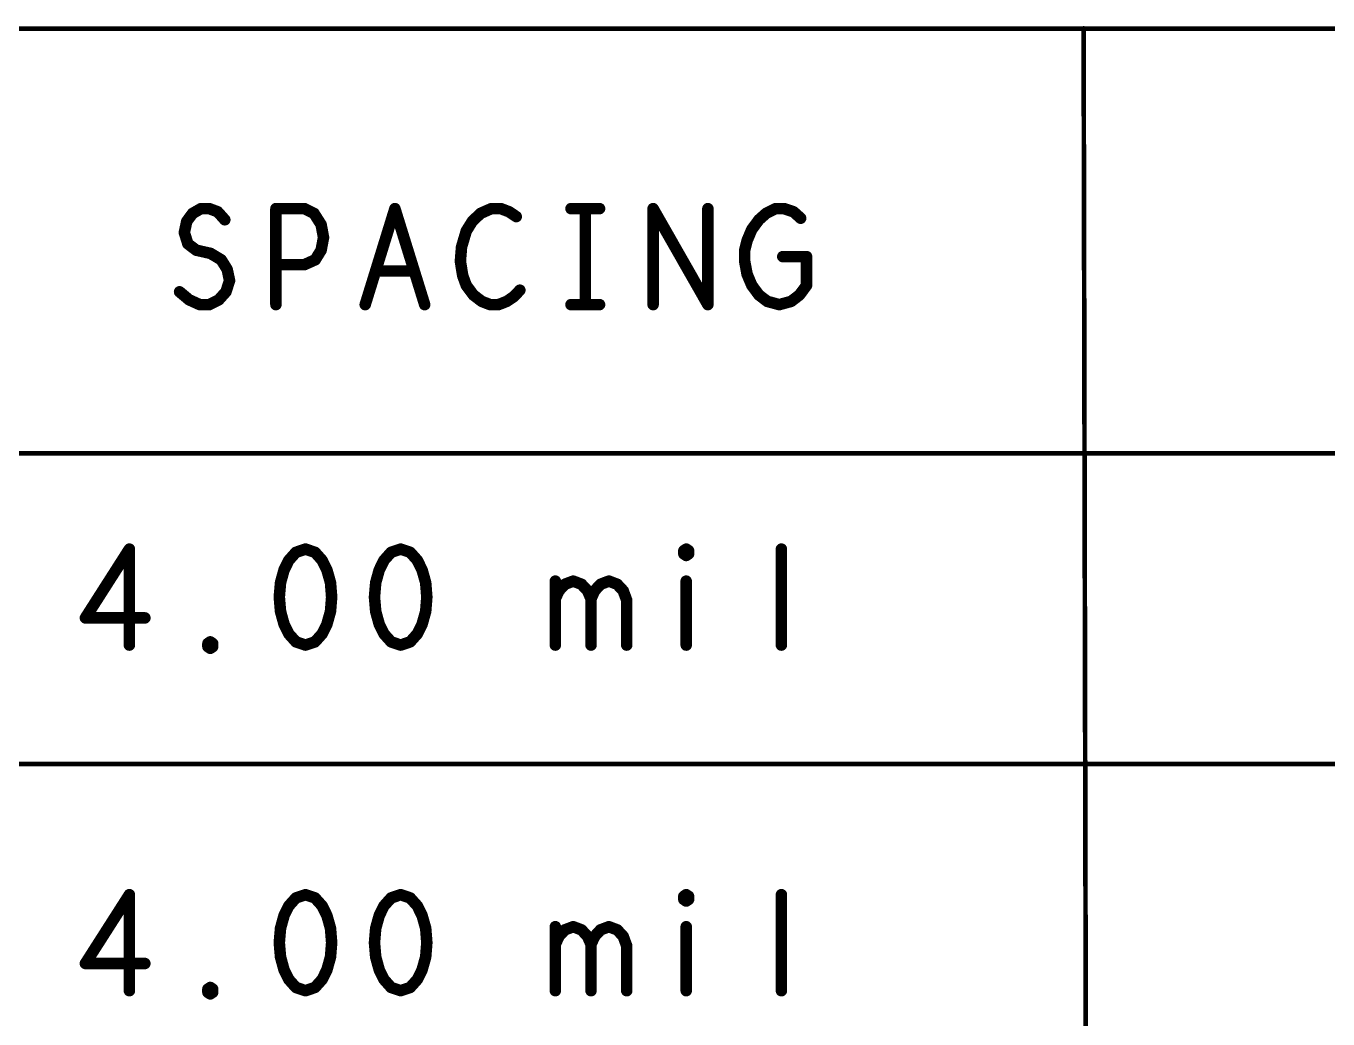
# Model space of a CAD drawing. Extents: x -14.2 to 19.9, y -5.2 to 16.9.
# Drawn here: x -8.513 to -6.817, y 2.658 to 3.951 of the extents above; entities that cross this region are included whole.
import ezdxf

# ---------------------------------------------------------------- set-up
doc = ezdxf.new("R2010")
doc.units = 0
doc.layers.get('0').update_dxf_attribs({"linetype": 'CONTINUOUS'})
doc.layers.add('FAB', color=2, linetype='CONTINUOUS')

# ---------------------------------------------------------------- blocks, each defined once
blk = doc.blocks.new('ROUND_1')
at = {"const_width": 0.003}
blk.add_lwpolyline([(-0.0015, 0, 1), (0.0015, 0, 1)], format="xyb", close=True, dxfattribs=at)
blk = doc.blocks.new('ROUND_105')
at = {"const_width": 0.0075}
blk.add_lwpolyline([(-0.00375, 0, 1), (0.00375, 0, 1)], format="xyb", close=True, dxfattribs=at)

msp = doc.modelspace()

# ---------------------------------------------------------------- linework, layer by layer
at = {"layer": 'FAB'}
for points, const_width in [([(-1.9898, 3.9477), (-12.4148, 3.9477)], 0.006), ([(-7.1349, 3.9481), (-7.1319, 2.5627)], 0.006), ([(-8.3033, 3.6968), (-8.2956, 3.7072)], 0.015), ([(-8.2956, 3.7072), (-8.2847, 3.7134)], 0.015), ([(-8.2847, 3.7134), (-8.2739, 3.7134)], 0.015), ([(-8.2739, 3.7134), (-8.263, 3.7093)], 0.015), ([(-8.263, 3.7093), (-8.2537, 3.6989)], 0.015), ([(-8.1871, 3.5884), (-8.1871, 3.7134)], 0.015), ([(-8.1871, 3.7134), (-8.1499, 3.7134)], 0.015), ([(-8.1499, 3.7134), (-8.1375, 3.7072)], 0.015), ([(-8.1375, 3.7072), (-8.1282, 3.6926)], 0.015), ([(-8.0708, 3.5884), (-8.0321, 3.7134)], 0.015), ([(-8.0321, 3.7134), (-7.9933, 3.5884)], 0.015), ([(-7.9205, 3.7072), (-7.9313, 3.6968)], 0.015), ([(-7.9065, 3.7134), (-7.9205, 3.7072)], 0.015), ([(-7.8941, 3.7134), (-7.9065, 3.7134)], 0.015), ([(-7.8833, 3.7093), (-7.8941, 3.7134)], 0.015), ([(-7.874, 3.703), (-7.8833, 3.7093)], 0.015), ([(-7.8027, 3.7134), (-7.7655, 3.7134)], 0.015), ([(-7.7841, 3.7134), (-7.7841, 3.5884)], 0.015), ([(-7.6957, 3.5884), (-7.6957, 3.7134)], 0.015), ([(-7.6957, 3.7134), (-7.6244, 3.5884)], 0.015), ([(-7.6244, 3.5884), (-7.6244, 3.7134)], 0.015), ([(-7.5578, 3.6989), (-7.5485, 3.7072)], 0.015), ([(-7.5485, 3.7072), (-7.5361, 3.7134)], 0.015), ([(-7.5361, 3.7134), (-7.5252, 3.7134)], 0.015), ([(-7.5252, 3.7134), (-7.5128, 3.7093)], 0.015), ([(-7.5128, 3.7093), (-7.5035, 3.7009)], 0.015), ([(-8.3064, 3.6822), (-8.3033, 3.6968)], 0.015), ([(-8.1282, 3.6926), (-8.1251, 3.6759)], 0.015), ([(-7.9313, 3.6968), (-7.9391, 3.6843)], 0.015), ([(-7.5671, 3.6864), (-7.5578, 3.6989)], 0.015), ([(-8.3018, 3.6676), (-8.3064, 3.6822)], 0.015), ([(-8.1251, 3.6759), (-8.1282, 3.6593)], 0.015), ([(-7.9391, 3.6843), (-7.9453, 3.6634)], 0.015), ([(-7.5733, 3.6718), (-7.5671, 3.6864)], 0.015), ([(-8.2909, 3.6593), (-8.3018, 3.6676)], 0.015), ([(-8.2723, 3.6551), (-8.2909, 3.6593)], 0.015), ([(-8.1282, 3.6593), (-8.1359, 3.6468)], 0.015), ([(-7.9453, 3.6634), (-7.9468, 3.6447)], 0.015), ([(-7.5764, 3.6593), (-7.5733, 3.6718)], 0.015), ([(-7.5764, 3.6447), (-7.5764, 3.6593)], 0.015), ([(-8.2584, 3.6468), (-8.2723, 3.6551)], 0.015), ([(-8.2506, 3.6343), (-8.2584, 3.6468)], 0.015), ([(-8.1499, 3.6405), (-8.1871, 3.6405)], 0.015), ([(-8.1359, 3.6468), (-8.1499, 3.6405)], 0.015), ([(-7.9468, 3.6447), (-7.9437, 3.6259)], 0.015), ([(-7.5733, 3.628), (-7.5764, 3.6447)], 0.015), ([(-7.5268, 3.6509), (-7.4958, 3.6509)], 0.015), ([(-7.4958, 3.6509), (-7.4958, 3.6134)], 0.015), ([(-8.2475, 3.6197), (-8.2506, 3.6343)], 0.015), ([(-8.0073, 3.6322), (-8.0569, 3.6322)], 0.015), ([(-7.9437, 3.6259), (-7.9391, 3.6134)], 0.015), ([(-7.5671, 3.6134), (-7.5733, 3.628)], 0.015), ([(-8.3126, 3.6051), (-8.3002, 3.5947)], 0.015), ([(-8.2615, 3.5947), (-8.2522, 3.6051)], 0.015), ([(-8.2522, 3.6051), (-8.2475, 3.6197)], 0.015), ([(-7.9391, 3.6134), (-7.9298, 3.6009)], 0.015), ([(-7.8771, 3.5989), (-7.8693, 3.6072)], 0.015), ([(-7.5578, 3.6009), (-7.5671, 3.6134)], 0.015), ([(-7.4958, 3.6134), (-7.5051, 3.6009)], 0.015), ([(-8.3002, 3.5947), (-8.2863, 3.5884)], 0.015), ([(-8.2863, 3.5884), (-8.2739, 3.5884)], 0.015), ([(-8.2739, 3.5884), (-8.2615, 3.5947)], 0.015), ([(-7.9298, 3.6009), (-7.9189, 3.5926)], 0.015), ([(-7.9189, 3.5926), (-7.9081, 3.5884)], 0.015), ([(-7.9081, 3.5884), (-7.8972, 3.5884)], 0.015), ([(-7.8972, 3.5884), (-7.8864, 3.5926)], 0.015), ([(-7.8864, 3.5926), (-7.8771, 3.5989)], 0.015), ([(-7.8027, 3.5884), (-7.7655, 3.5884)], 0.015), ([(-7.5469, 3.5926), (-7.5578, 3.6009)], 0.015), ([(-7.5314, 3.5884), (-7.5469, 3.5926)], 0.015), ([(-7.5159, 3.5926), (-7.5314, 3.5884)], 0.015), ([(-7.5051, 3.6009), (-7.5159, 3.5926)], 0.015), ([(-12.4116, 3.3948), (-1.9866, 3.3948)], 0.006), ([(-8.378, 3.2701), (-8.4353, 3.1805)], 0.015), ([(-8.378, 3.1451), (-8.378, 3.2701)], 0.015), ([(-8.161, 3.2659), (-8.1703, 3.2555)], 0.015), ([(-8.1486, 3.2701), (-8.161, 3.2659)], 0.015), ([(-8.1362, 3.2659), (-8.1486, 3.2701)], 0.015), ([(-8.1269, 3.2555), (-8.1362, 3.2659)], 0.015), ([(-8.037, 3.2659), (-8.0463, 3.2555)], 0.015), ([(-8.0246, 3.2701), (-8.037, 3.2659)], 0.015), ([(-8.0122, 3.2659), (-8.0246, 3.2701)], 0.015), ([(-8.0029, 3.2555), (-8.0122, 3.2659)], 0.015), ([(-7.6557, 3.268), (-7.6526, 3.2701)], 0.015), ([(-7.6557, 3.2639), (-7.6557, 3.268)], 0.015), ([(-7.6526, 3.2701), (-7.6495, 3.268)], 0.015), ([(-7.6495, 3.268), (-7.6495, 3.2639)], 0.015), ([(-7.5286, 3.1451), (-7.5286, 3.2701)], 0.015), ([(-8.1703, 3.2555), (-8.1765, 3.243)], 0.015), ([(-8.1207, 3.243), (-8.1269, 3.2555)], 0.015), ([(-8.0463, 3.2555), (-8.0525, 3.243)], 0.015), ([(-7.9967, 3.243), (-8.0029, 3.2555)], 0.015), ([(-7.6526, 3.2618), (-7.6557, 3.2639)], 0.015), ([(-7.6495, 3.2639), (-7.6526, 3.2618)], 0.015), ([(-8.1765, 3.243), (-8.1811, 3.2264)], 0.015), ([(-8.116, 3.2264), (-8.1207, 3.243)], 0.015), ([(-8.0525, 3.243), (-8.0571, 3.2264)], 0.015), ([(-7.992, 3.2264), (-7.9967, 3.243)], 0.015), ([(-8.1811, 3.2264), (-8.1827, 3.2076)], 0.015), ([(-8.1145, 3.2076), (-8.116, 3.2264)], 0.015), ([(-8.0571, 3.2264), (-8.0587, 3.2076)], 0.015), ([(-7.9905, 3.2076), (-7.992, 3.2264)], 0.015), ([(-7.8231, 3.1451), (-7.8231, 3.2284)], 0.015), ([(-7.8231, 3.2055), (-7.8184, 3.2159)], 0.015), ([(-7.8184, 3.2159), (-7.8107, 3.2243)], 0.015), ([(-7.8107, 3.2243), (-7.7998, 3.2284)], 0.015), ([(-7.7998, 3.2284), (-7.789, 3.2243)], 0.015), ([(-7.789, 3.2243), (-7.7812, 3.2159)], 0.015), ([(-7.7812, 3.2159), (-7.7766, 3.2055)], 0.015), ([(-7.7766, 3.2055), (-7.7719, 3.2159)], 0.015), ([(-7.7719, 3.2159), (-7.7642, 3.2243)], 0.015), ([(-7.7642, 3.2243), (-7.7533, 3.2284)], 0.015), ([(-7.7533, 3.2284), (-7.7425, 3.2243)], 0.015), ([(-7.7425, 3.2243), (-7.7347, 3.2159)], 0.015), ([(-7.7347, 3.2159), (-7.7301, 3.2034)], 0.015), ([(-7.6526, 3.2284), (-7.6526, 3.1451)], 0.015), ([(-8.1827, 3.2076), (-8.1811, 3.1889)], 0.015), ([(-8.116, 3.1889), (-8.1145, 3.2076)], 0.015), ([(-8.0587, 3.2076), (-8.0571, 3.1889)], 0.015), ([(-7.992, 3.1889), (-7.9905, 3.2076)], 0.015), ([(-7.7766, 3.2055), (-7.7766, 3.1451)], 0.015), ([(-7.7301, 3.2034), (-7.7301, 3.1451)], 0.015), ([(-8.1811, 3.1889), (-8.1765, 3.1722)], 0.015), ([(-8.1207, 3.1722), (-8.116, 3.1889)], 0.015), ([(-8.0571, 3.1889), (-8.0525, 3.1722)], 0.015), ([(-7.9967, 3.1722), (-7.992, 3.1889)], 0.015), ([(-8.4353, 3.1805), (-8.3578, 3.1805)], 0.015), ([(-8.1765, 3.1722), (-8.1703, 3.1597)], 0.015), ([(-8.1269, 3.1597), (-8.1207, 3.1722)], 0.015), ([(-8.0525, 3.1722), (-8.0463, 3.1597)], 0.015), ([(-8.0029, 3.1597), (-7.9967, 3.1722)], 0.015), ([(-8.2757, 3.1472), (-8.2726, 3.1493)], 0.015), ([(-8.2757, 3.143), (-8.2757, 3.1472)], 0.015), ([(-8.2726, 3.1493), (-8.2695, 3.1472)], 0.015), ([(-8.2695, 3.1472), (-8.2695, 3.143)], 0.015), ([(-8.1703, 3.1597), (-8.161, 3.1493)], 0.015), ([(-8.161, 3.1493), (-8.1486, 3.1451)], 0.015), ([(-8.1486, 3.1451), (-8.1362, 3.1493)], 0.015), ([(-8.1362, 3.1493), (-8.1269, 3.1597)], 0.015), ([(-8.0463, 3.1597), (-8.037, 3.1493)], 0.015), ([(-8.037, 3.1493), (-8.0246, 3.1451)], 0.015), ([(-8.0246, 3.1451), (-8.0122, 3.1493)], 0.015), ([(-8.0122, 3.1493), (-8.0029, 3.1597)], 0.015), ([(-8.2726, 3.1409), (-8.2757, 3.143)], 0.015), ([(-8.2695, 3.143), (-8.2726, 3.1409)], 0.015), ([(-12.4126, 2.9901), (-1.9876, 2.9901)], 0.006), ([(-8.378, 2.8201), (-8.4353, 2.7305)], 0.015), ([(-8.378, 2.6951), (-8.378, 2.8201)], 0.015), ([(-8.161, 2.8159), (-8.1703, 2.8055)], 0.015), ([(-8.1486, 2.8201), (-8.161, 2.8159)], 0.015), ([(-8.1362, 2.8159), (-8.1486, 2.8201)], 0.015), ([(-8.1269, 2.8055), (-8.1362, 2.8159)], 0.015), ([(-8.037, 2.8159), (-8.0463, 2.8055)], 0.015), ([(-8.0246, 2.8201), (-8.037, 2.8159)], 0.015), ([(-8.0122, 2.8159), (-8.0246, 2.8201)], 0.015), ([(-8.0029, 2.8055), (-8.0122, 2.8159)], 0.015), ([(-7.6557, 2.818), (-7.6526, 2.8201)], 0.015), ([(-7.6557, 2.8139), (-7.6557, 2.818)], 0.015), ([(-7.6526, 2.8118), (-7.6557, 2.8139)], 0.015), ([(-7.6526, 2.8201), (-7.6495, 2.818)], 0.015), ([(-7.6495, 2.8139), (-7.6526, 2.8118)], 0.015), ([(-7.6495, 2.818), (-7.6495, 2.8139)], 0.015), ([(-7.5286, 2.6951), (-7.5286, 2.8201)], 0.015), ([(-8.1765, 2.793), (-8.1811, 2.7764)], 0.015), ([(-8.1703, 2.8055), (-8.1765, 2.793)], 0.015), ([(-8.1207, 2.793), (-8.1269, 2.8055)], 0.015), ([(-8.116, 2.7764), (-8.1207, 2.793)], 0.015), ([(-8.0525, 2.793), (-8.0571, 2.7764)], 0.015), ([(-8.0463, 2.8055), (-8.0525, 2.793)], 0.015), ([(-7.9967, 2.793), (-8.0029, 2.8055)], 0.015), ([(-7.992, 2.7764), (-7.9967, 2.793)], 0.015), ([(-8.1811, 2.7764), (-8.1827, 2.7576)], 0.015), ([(-8.1145, 2.7576), (-8.116, 2.7764)], 0.015), ([(-8.0571, 2.7764), (-8.0587, 2.7576)], 0.015), ([(-7.9905, 2.7576), (-7.992, 2.7764)], 0.015), ([(-7.8231, 2.6951), (-7.8231, 2.7784)], 0.015), ([(-7.8184, 2.7659), (-7.8107, 2.7743)], 0.015), ([(-7.8107, 2.7743), (-7.7998, 2.7784)], 0.015), ([(-7.7998, 2.7784), (-7.789, 2.7743)], 0.015), ([(-7.789, 2.7743), (-7.7812, 2.7659)], 0.015), ([(-7.7719, 2.7659), (-7.7642, 2.7743)], 0.015), ([(-7.7642, 2.7743), (-7.7533, 2.7784)], 0.015), ([(-7.7533, 2.7784), (-7.7425, 2.7743)], 0.015), ([(-7.7425, 2.7743), (-7.7347, 2.7659)], 0.015), ([(-7.6526, 2.7784), (-7.6526, 2.6951)], 0.015), ([(-8.1827, 2.7576), (-8.1811, 2.7389)], 0.015), ([(-8.116, 2.7389), (-8.1145, 2.7576)], 0.015), ([(-8.0587, 2.7576), (-8.0571, 2.7389)], 0.015), ([(-7.992, 2.7389), (-7.9905, 2.7576)], 0.015), ([(-7.8231, 2.7555), (-7.8184, 2.7659)], 0.015), ([(-7.7812, 2.7659), (-7.7766, 2.7555)], 0.015), ([(-7.7766, 2.7555), (-7.7719, 2.7659)], 0.015), ([(-7.7347, 2.7659), (-7.7301, 2.7534)], 0.015), ([(-7.7766, 2.7555), (-7.7766, 2.6951)], 0.015), ([(-7.7301, 2.7534), (-7.7301, 2.6951)], 0.015), ([(-8.4353, 2.7305), (-8.3578, 2.7305)], 0.015), ([(-8.1811, 2.7389), (-8.1765, 2.7222)], 0.015), ([(-8.1207, 2.7222), (-8.116, 2.7389)], 0.015), ([(-8.0571, 2.7389), (-8.0525, 2.7222)], 0.015), ([(-7.9967, 2.7222), (-7.992, 2.7389)], 0.015), ([(-8.1765, 2.7222), (-8.1703, 2.7097)], 0.015), ([(-8.1703, 2.7097), (-8.161, 2.6993)], 0.015), ([(-8.1362, 2.6993), (-8.1269, 2.7097)], 0.015), ([(-8.1269, 2.7097), (-8.1207, 2.7222)], 0.015), ([(-8.0525, 2.7222), (-8.0463, 2.7097)], 0.015), ([(-8.0463, 2.7097), (-8.037, 2.6993)], 0.015), ([(-8.0122, 2.6993), (-8.0029, 2.7097)], 0.015), ([(-8.0029, 2.7097), (-7.9967, 2.7222)], 0.015), ([(-8.2757, 2.6972), (-8.2726, 2.6993)], 0.015), ([(-8.2757, 2.693), (-8.2757, 2.6972)], 0.015), ([(-8.2726, 2.6909), (-8.2757, 2.693)], 0.015), ([(-8.2726, 2.6993), (-8.2695, 2.6972)], 0.015), ([(-8.2695, 2.693), (-8.2726, 2.6909)], 0.015), ([(-8.2695, 2.6972), (-8.2695, 2.693)], 0.015), ([(-8.161, 2.6993), (-8.1486, 2.6951)], 0.015), ([(-8.1486, 2.6951), (-8.1362, 2.6993)], 0.015), ([(-8.037, 2.6993), (-8.0246, 2.6951)], 0.015), ([(-8.0246, 2.6951), (-8.0122, 2.6993)], 0.015)]:
    msp.add_lwpolyline(points, dxfattribs=dict(at, const_width=const_width))

# ---------------------------------------------------------------- block references
for name, p in [('ROUND_1', (-7.1349, 3.9481)), ('ROUND_105', (-8.2956, 3.7072)), ('ROUND_105', (-8.2956, 3.7072)), ('ROUND_105', (-8.2847, 3.7134)), ('ROUND_105', (-8.2847, 3.7134)), ('ROUND_105', (-8.2739, 3.7134)), ('ROUND_105', (-8.2739, 3.7134)), ('ROUND_105', (-8.263, 3.7093)), ('ROUND_105', (-8.263, 3.7093)), ('ROUND_105', (-8.1871, 3.7134)), ('ROUND_105', (-8.1871, 3.7134)), ('ROUND_105', (-8.1499, 3.7134)), ('ROUND_105', (-8.1499, 3.7134)), ('ROUND_105', (-8.1375, 3.7072)), ('ROUND_105', (-8.1375, 3.7072)), ('ROUND_105', (-8.0321, 3.7134)), ('ROUND_105', (-8.0321, 3.7134)), ('ROUND_105', (-7.9205, 3.7072)), ('ROUND_105', (-7.9205, 3.7072)), ('ROUND_105', (-7.9065, 3.7134)), ('ROUND_105', (-7.9065, 3.7134)), ('ROUND_105', (-7.8941, 3.7134)), ('ROUND_105', (-7.8941, 3.7134)), ('ROUND_105', (-7.8833, 3.7093)), ('ROUND_105', (-7.8833, 3.7093)), ('ROUND_105', (-7.8027, 3.7134)), ('ROUND_105', (-7.7841, 3.7134)), ('ROUND_105', (-7.7655, 3.7134)), ('ROUND_105', (-7.6957, 3.7134)), ('ROUND_105', (-7.6957, 3.7134)), ('ROUND_105', (-7.6244, 3.7134)), ('ROUND_105', (-7.5485, 3.7072)), ('ROUND_105', (-7.5485, 3.7072)), ('ROUND_105', (-7.5361, 3.7134)), ('ROUND_105', (-7.5361, 3.7134)), ('ROUND_105', (-7.5252, 3.7134)), ('ROUND_105', (-7.5252, 3.7134)), ('ROUND_105', (-7.5128, 3.7093)), ('ROUND_105', (-7.5128, 3.7093)), ('ROUND_105', (-8.3033, 3.6968)), ('ROUND_105', (-8.3033, 3.6968)), ('ROUND_105', (-8.2537, 3.6989)), ('ROUND_105', (-8.1282, 3.6926)), ('ROUND_105', (-8.1282, 3.6926)), ('ROUND_105', (-7.9313, 3.6968)), ('ROUND_105', (-7.9313, 3.6968)), ('ROUND_105', (-7.874, 3.703)), ('ROUND_105', (-7.5578, 3.6989)), ('ROUND_105', (-7.5578, 3.6989)), ('ROUND_105', (-7.5035, 3.7009)), ('ROUND_105', (-8.3064, 3.6822)), ('ROUND_105', (-8.3064, 3.6822)), ('ROUND_105', (-8.1251, 3.6759)), ('ROUND_105', (-8.1251, 3.6759)), ('ROUND_105', (-7.9391, 3.6843)), ('ROUND_105', (-7.9391, 3.6843)), ('ROUND_105', (-7.5671, 3.6864)), ('ROUND_105', (-7.5671, 3.6864)), ('ROUND_105', (-8.3018, 3.6676)), ('ROUND_105', (-8.3018, 3.6676)), ('ROUND_105', (-8.2909, 3.6593)), ('ROUND_105', (-8.2909, 3.6593)), ('ROUND_105', (-8.1282, 3.6593)), ('ROUND_105', (-8.1282, 3.6593)), ('ROUND_105', (-7.9453, 3.6634)), ('ROUND_105', (-7.9453, 3.6634)), ('ROUND_105', (-7.5764, 3.6593)), ('ROUND_105', (-7.5764, 3.6593)), ('ROUND_105', (-7.5733, 3.6718)), ('ROUND_105', (-7.5733, 3.6718)), ('ROUND_105', (-8.2723, 3.6551)), ('ROUND_105', (-8.2723, 3.6551)), ('ROUND_105', (-8.2584, 3.6468)), ('ROUND_105', (-8.2584, 3.6468)), ('ROUND_105', (-8.1871, 3.6405)), ('ROUND_105', (-8.1499, 3.6405)), ('ROUND_105', (-8.1499, 3.6405)), ('ROUND_105', (-8.1359, 3.6468)), ('ROUND_105', (-8.1359, 3.6468)), ('ROUND_105', (-7.9468, 3.6447)), ('ROUND_105', (-7.9468, 3.6447)), ('ROUND_105', (-7.5764, 3.6447)), ('ROUND_105', (-7.5764, 3.6447)), ('ROUND_105', (-7.5268, 3.6509)), ('ROUND_105', (-7.4958, 3.6509)), ('ROUND_105', (-7.4958, 3.6509)), ('ROUND_105', (-8.2506, 3.6343)), ('ROUND_105', (-8.2506, 3.6343)), ('ROUND_105', (-8.0569, 3.6322)), ('ROUND_105', (-8.0073, 3.6322)), ('ROUND_105', (-7.9437, 3.6259)), ('ROUND_105', (-7.9437, 3.6259)), ('ROUND_105', (-7.5733, 3.628)), ('ROUND_105', (-7.5733, 3.628)), ('ROUND_105', (-8.3126, 3.6051)), ('ROUND_105', (-8.2522, 3.6051)), ('ROUND_105', (-8.2522, 3.6051)), ('ROUND_105', (-8.2475, 3.6197)), ('ROUND_105', (-8.2475, 3.6197)), ('ROUND_105', (-7.9391, 3.6134)), ('ROUND_105', (-7.9391, 3.6134)), ('ROUND_105', (-7.8693, 3.6072)), ('ROUND_105', (-7.5671, 3.6134)), ('ROUND_105', (-7.5671, 3.6134)), ('ROUND_105', (-7.4958, 3.6134)), ('ROUND_105', (-7.4958, 3.6134)), ('ROUND_105', (-8.3002, 3.5947)), ('ROUND_105', (-8.3002, 3.5947)), ('ROUND_105', (-8.2863, 3.5884)), ('ROUND_105', (-8.2863, 3.5884)), ('ROUND_105', (-8.2739, 3.5884)), ('ROUND_105', (-8.2739, 3.5884)), ('ROUND_105', (-8.2615, 3.5947)), ('ROUND_105', (-8.2615, 3.5947)), ('ROUND_105', (-8.1871, 3.5884)), ('ROUND_105', (-8.0708, 3.5884)), ('ROUND_105', (-7.9933, 3.5884)), ('ROUND_105', (-7.9298, 3.6009)), ('ROUND_105', (-7.9298, 3.6009)), ('ROUND_105', (-7.9189, 3.5926)), ('ROUND_105', (-7.9189, 3.5926)), ('ROUND_105', (-7.9081, 3.5884)), ('ROUND_105', (-7.9081, 3.5884)), ('ROUND_105', (-7.8972, 3.5884)), ('ROUND_105', (-7.8972, 3.5884)), ('ROUND_105', (-7.8864, 3.5926)), ('ROUND_105', (-7.8864, 3.5926)), ('ROUND_105', (-7.8771, 3.5989)), ('ROUND_105', (-7.8771, 3.5989)), ('ROUND_105', (-7.8027, 3.5884)), ('ROUND_105', (-7.7841, 3.5884)), ('ROUND_105', (-7.7655, 3.5884)), ('ROUND_105', (-7.6957, 3.5884)), ('ROUND_105', (-7.6244, 3.5884)), ('ROUND_105', (-7.6244, 3.5884)), ('ROUND_105', (-7.5578, 3.6009)), ('ROUND_105', (-7.5578, 3.6009)), ('ROUND_105', (-7.5469, 3.5926)), ('ROUND_105', (-7.5469, 3.5926)), ('ROUND_105', (-7.5314, 3.5884)), ('ROUND_105', (-7.5314, 3.5884)), ('ROUND_105', (-7.5159, 3.5926)), ('ROUND_105', (-7.5159, 3.5926)), ('ROUND_105', (-7.5051, 3.6009)), ('ROUND_105', (-7.5051, 3.6009)), ('ROUND_105', (-8.378, 3.2701)), ('ROUND_105', (-8.378, 3.2701)), ('ROUND_105', (-8.161, 3.2659)), ('ROUND_105', (-8.161, 3.2659)), ('ROUND_105', (-8.1486, 3.2701)), ('ROUND_105', (-8.1486, 3.2701)), ('ROUND_105', (-8.1362, 3.2659)), ('ROUND_105', (-8.1362, 3.2659)), ('ROUND_105', (-8.037, 3.2659)), ('ROUND_105', (-8.037, 3.2659)), ('ROUND_105', (-8.0246, 3.2701)), ('ROUND_105', (-8.0246, 3.2701)), ('ROUND_105', (-8.0122, 3.2659)), ('ROUND_105', (-8.0122, 3.2659)), ('ROUND_105', (-7.6557, 3.268)), ('ROUND_105', (-7.6557, 3.268)), ('ROUND_105', (-7.6526, 3.2701)), ('ROUND_105', (-7.6526, 3.2701)), ('ROUND_105', (-7.6495, 3.268)), ('ROUND_105', (-7.6495, 3.268)), ('ROUND_105', (-7.5286, 3.2701)), ('ROUND_105', (-8.1703, 3.2555)), ('ROUND_105', (-8.1703, 3.2555)), ('ROUND_105', (-8.1269, 3.2555)), ('ROUND_105', (-8.1269, 3.2555)), ('ROUND_105', (-8.0463, 3.2555)), ('ROUND_105', (-8.0463, 3.2555)), ('ROUND_105', (-8.0029, 3.2555)), ('ROUND_105', (-8.0029, 3.2555)), ('ROUND_105', (-7.6557, 3.2639)), ('ROUND_105', (-7.6557, 3.2639)), ('ROUND_105', (-7.6526, 3.2618)), ('ROUND_105', (-7.6526, 3.2618)), ('ROUND_105', (-7.6495, 3.2639)), ('ROUND_105', (-7.6495, 3.2639)), ('ROUND_105', (-8.1765, 3.243)), ('ROUND_105', (-8.1765, 3.243)), ('ROUND_105', (-8.1207, 3.243)), ('ROUND_105', (-8.1207, 3.243)), ('ROUND_105', (-8.0525, 3.243)), ('ROUND_105', (-8.0525, 3.243)), ('ROUND_105', (-7.9967, 3.243)), ('ROUND_105', (-7.9967, 3.243)), ('ROUND_105', (-8.1811, 3.2264)), ('ROUND_105', (-8.1811, 3.2264)), ('ROUND_105', (-8.116, 3.2264)), ('ROUND_105', (-8.116, 3.2264)), ('ROUND_105', (-8.0571, 3.2264)), ('ROUND_105', (-8.0571, 3.2264)), ('ROUND_105', (-7.992, 3.2264)), ('ROUND_105', (-7.992, 3.2264)), ('ROUND_105', (-7.8231, 3.2284)), ('ROUND_105', (-7.8184, 3.2159)), ('ROUND_105', (-7.8184, 3.2159)), ('ROUND_105', (-7.8107, 3.2243)), ('ROUND_105', (-7.8107, 3.2243)), ('ROUND_105', (-7.7998, 3.2284)), ('ROUND_105', (-7.7998, 3.2284)), ('ROUND_105', (-7.789, 3.2243)), ('ROUND_105', (-7.789, 3.2243)), ('ROUND_105', (-7.7812, 3.2159)), ('ROUND_105', (-7.7812, 3.2159)), ('ROUND_105', (-7.7719, 3.2159)), ('ROUND_105', (-7.7719, 3.2159)), ('ROUND_105', (-7.7642, 3.2243)), ('ROUND_105', (-7.7642, 3.2243)), ('ROUND_105', (-7.7533, 3.2284)), ('ROUND_105', (-7.7533, 3.2284)), ('ROUND_105', (-7.7425, 3.2243)), ('ROUND_105', (-7.7425, 3.2243)), ('ROUND_105', (-7.7347, 3.2159)), ('ROUND_105', (-7.7347, 3.2159)), ('ROUND_105', (-7.6526, 3.2284)), ('ROUND_105', (-8.1827, 3.2076)), ('ROUND_105', (-8.1827, 3.2076)), ('ROUND_105', (-8.1145, 3.2076)), ('ROUND_105', (-8.1145, 3.2076)), ('ROUND_105', (-8.0587, 3.2076)), ('ROUND_105', (-8.0587, 3.2076)), ('ROUND_105', (-7.9905, 3.2076)), ('ROUND_105', (-7.9905, 3.2076)), ('ROUND_105', (-7.8231, 3.2055)), ('ROUND_105', (-7.7766, 3.2055)), ('ROUND_105', (-7.7766, 3.2055)), ('ROUND_105', (-7.7766, 3.2055)), ('ROUND_105', (-7.7301, 3.2034)), ('ROUND_105', (-7.7301, 3.2034)), ('ROUND_105', (-8.1811, 3.1889)), ('ROUND_105', (-8.1811, 3.1889)), ('ROUND_105', (-8.116, 3.1889)), ('ROUND_105', (-8.116, 3.1889)), ('ROUND_105', (-8.0571, 3.1889)), ('ROUND_105', (-8.0571, 3.1889)), ('ROUND_105', (-7.992, 3.1889)), ('ROUND_105', (-7.992, 3.1889)), ('ROUND_105', (-8.4353, 3.1805)), ('ROUND_105', (-8.4353, 3.1805)), ('ROUND_105', (-8.3578, 3.1805)), ('ROUND_105', (-8.1765, 3.1722)), ('ROUND_105', (-8.1765, 3.1722)), ('ROUND_105', (-8.1207, 3.1722)), ('ROUND_105', (-8.1207, 3.1722)), ('ROUND_105', (-8.0525, 3.1722)), ('ROUND_105', (-8.0525, 3.1722)), ('ROUND_105', (-7.9967, 3.1722)), ('ROUND_105', (-7.9967, 3.1722)), ('ROUND_105', (-8.2757, 3.1472)), ('ROUND_105', (-8.2757, 3.1472)), ('ROUND_105', (-8.2726, 3.1493)), ('ROUND_105', (-8.2726, 3.1493)), ('ROUND_105', (-8.2695, 3.1472)), ('ROUND_105', (-8.2695, 3.1472)), ('ROUND_105', (-8.1703, 3.1597)), ('ROUND_105', (-8.1703, 3.1597)), ('ROUND_105', (-8.161, 3.1493)), ('ROUND_105', (-8.161, 3.1493)), ('ROUND_105', (-8.1362, 3.1493)), ('ROUND_105', (-8.1362, 3.1493)), ('ROUND_105', (-8.1269, 3.1597)), ('ROUND_105', (-8.1269, 3.1597)), ('ROUND_105', (-8.0463, 3.1597)), ('ROUND_105', (-8.0463, 3.1597)), ('ROUND_105', (-8.037, 3.1493)), ('ROUND_105', (-8.037, 3.1493)), ('ROUND_105', (-8.0122, 3.1493)), ('ROUND_105', (-8.0122, 3.1493)), ('ROUND_105', (-8.0029, 3.1597)), ('ROUND_105', (-8.0029, 3.1597)), ('ROUND_105', (-8.378, 3.1451)), ('ROUND_105', (-8.2757, 3.143)), ('ROUND_105', (-8.2757, 3.143)), ('ROUND_105', (-8.2726, 3.1409)), ('ROUND_105', (-8.2726, 3.1409)), ('ROUND_105', (-8.2695, 3.143)), ('ROUND_105', (-8.2695, 3.143)), ('ROUND_105', (-8.1486, 3.1451)), ('ROUND_105', (-8.1486, 3.1451)), ('ROUND_105', (-8.0246, 3.1451)), ('ROUND_105', (-8.0246, 3.1451)), ('ROUND_105', (-7.8231, 3.1451)), ('ROUND_105', (-7.7766, 3.1451)), ('ROUND_105', (-7.7301, 3.1451)), ('ROUND_105', (-7.6526, 3.1451)), ('ROUND_105', (-7.5286, 3.1451)), ('ROUND_105', (-8.378, 2.8201)), ('ROUND_105', (-8.378, 2.8201)), ('ROUND_105', (-8.161, 2.8159)), ('ROUND_105', (-8.161, 2.8159)), ('ROUND_105', (-8.1486, 2.8201)), ('ROUND_105', (-8.1486, 2.8201)), ('ROUND_105', (-8.1362, 2.8159)), ('ROUND_105', (-8.1362, 2.8159)), ('ROUND_105', (-8.037, 2.8159)), ('ROUND_105', (-8.037, 2.8159)), ('ROUND_105', (-8.0246, 2.8201)), ('ROUND_105', (-8.0246, 2.8201)), ('ROUND_105', (-8.0122, 2.8159)), ('ROUND_105', (-8.0122, 2.8159)), ('ROUND_105', (-7.6557, 2.818)), ('ROUND_105', (-7.6557, 2.818)), ('ROUND_105', (-7.6557, 2.8139)), ('ROUND_105', (-7.6557, 2.8139)), ('ROUND_105', (-7.6526, 2.8201)), ('ROUND_105', (-7.6526, 2.8201)), ('ROUND_105', (-7.6526, 2.8118)), ('ROUND_105', (-7.6526, 2.8118)), ('ROUND_105', (-7.6495, 2.818)), ('ROUND_105', (-7.6495, 2.818)), ('ROUND_105', (-7.6495, 2.8139)), ('ROUND_105', (-7.6495, 2.8139)), ('ROUND_105', (-7.5286, 2.8201)), ('ROUND_105', (-8.1765, 2.793)), ('ROUND_105', (-8.1765, 2.793)), ('ROUND_105', (-8.1703, 2.8055)), ('ROUND_105', (-8.1703, 2.8055)), ('ROUND_105', (-8.1269, 2.8055)), ('ROUND_105', (-8.1269, 2.8055)), ('ROUND_105', (-8.1207, 2.793)), ('ROUND_105', (-8.1207, 2.793)), ('ROUND_105', (-8.0525, 2.793)), ('ROUND_105', (-8.0525, 2.793)), ('ROUND_105', (-8.0463, 2.8055)), ('ROUND_105', (-8.0463, 2.8055)), ('ROUND_105', (-8.0029, 2.8055)), ('ROUND_105', (-8.0029, 2.8055)), ('ROUND_105', (-7.9967, 2.793)), ('ROUND_105', (-7.9967, 2.793)), ('ROUND_105', (-8.1811, 2.7764)), ('ROUND_105', (-8.1811, 2.7764)), ('ROUND_105', (-8.116, 2.7764)), ('ROUND_105', (-8.116, 2.7764)), ('ROUND_105', (-8.0571, 2.7764)), ('ROUND_105', (-8.0571, 2.7764)), ('ROUND_105', (-7.992, 2.7764)), ('ROUND_105', (-7.992, 2.7764)), ('ROUND_105', (-7.8231, 2.7784)), ('ROUND_105', (-7.8107, 2.7743)), ('ROUND_105', (-7.8107, 2.7743)), ('ROUND_105', (-7.7998, 2.7784)), ('ROUND_105', (-7.7998, 2.7784)), ('ROUND_105', (-7.789, 2.7743)), ('ROUND_105', (-7.789, 2.7743)), ('ROUND_105', (-7.7642, 2.7743)), ('ROUND_105', (-7.7642, 2.7743)), ('ROUND_105', (-7.7533, 2.7784)), ('ROUND_105', (-7.7533, 2.7784)), ('ROUND_105', (-7.7425, 2.7743)), ('ROUND_105', (-7.7425, 2.7743)), ('ROUND_105', (-7.6526, 2.7784)), ('ROUND_105', (-8.1827, 2.7576)), ('ROUND_105', (-8.1827, 2.7576)), ('ROUND_105', (-8.1145, 2.7576)), ('ROUND_105', (-8.1145, 2.7576)), ('ROUND_105', (-8.0587, 2.7576)), ('ROUND_105', (-8.0587, 2.7576)), ('ROUND_105', (-7.9905, 2.7576)), ('ROUND_105', (-7.9905, 2.7576)), ('ROUND_105', (-7.8184, 2.7659)), ('ROUND_105', (-7.8184, 2.7659)), ('ROUND_105', (-7.7812, 2.7659)), ('ROUND_105', (-7.7812, 2.7659)), ('ROUND_105', (-7.7719, 2.7659)), ('ROUND_105', (-7.7719, 2.7659)), ('ROUND_105', (-7.7347, 2.7659)), ('ROUND_105', (-7.7347, 2.7659)), ('ROUND_105', (-7.8231, 2.7555)), ('ROUND_105', (-7.7766, 2.7555)), ('ROUND_105', (-7.7766, 2.7555)), ('ROUND_105', (-7.7766, 2.7555)), ('ROUND_105', (-7.7301, 2.7534)), ('ROUND_105', (-7.7301, 2.7534)), ('ROUND_105', (-8.4353, 2.7305)), ('ROUND_105', (-8.4353, 2.7305)), ('ROUND_105', (-8.3578, 2.7305)), ('ROUND_105', (-8.1811, 2.7389)), ('ROUND_105', (-8.1811, 2.7389)), ('ROUND_105', (-8.116, 2.7389)), ('ROUND_105', (-8.116, 2.7389)), ('ROUND_105', (-8.0571, 2.7389)), ('ROUND_105', (-8.0571, 2.7389)), ('ROUND_105', (-7.992, 2.7389)), ('ROUND_105', (-7.992, 2.7389)), ('ROUND_105', (-8.1765, 2.7222)), ('ROUND_105', (-8.1765, 2.7222)), ('ROUND_105', (-8.1703, 2.7097)), ('ROUND_105', (-8.1703, 2.7097)), ('ROUND_105', (-8.1269, 2.7097)), ('ROUND_105', (-8.1269, 2.7097)), ('ROUND_105', (-8.1207, 2.7222)), ('ROUND_105', (-8.1207, 2.7222)), ('ROUND_105', (-8.0525, 2.7222)), ('ROUND_105', (-8.0525, 2.7222)), ('ROUND_105', (-8.0463, 2.7097)), ('ROUND_105', (-8.0463, 2.7097)), ('ROUND_105', (-8.0029, 2.7097)), ('ROUND_105', (-8.0029, 2.7097)), ('ROUND_105', (-7.9967, 2.7222)), ('ROUND_105', (-7.9967, 2.7222)), ('ROUND_105', (-8.378, 2.6951)), ('ROUND_105', (-8.2757, 2.6972)), ('ROUND_105', (-8.2757, 2.6972)), ('ROUND_105', (-8.2757, 2.693)), ('ROUND_105', (-8.2757, 2.693)), ('ROUND_105', (-8.2726, 2.6993)), ('ROUND_105', (-8.2726, 2.6993)), ('ROUND_105', (-8.2726, 2.6909)), ('ROUND_105', (-8.2726, 2.6909)), ('ROUND_105', (-8.2695, 2.6972)), ('ROUND_105', (-8.2695, 2.6972)), ('ROUND_105', (-8.2695, 2.693)), ('ROUND_105', (-8.2695, 2.693)), ('ROUND_105', (-8.161, 2.6993)), ('ROUND_105', (-8.161, 2.6993)), ('ROUND_105', (-8.1486, 2.6951)), ('ROUND_105', (-8.1486, 2.6951)), ('ROUND_105', (-8.1362, 2.6993)), ('ROUND_105', (-8.1362, 2.6993)), ('ROUND_105', (-8.037, 2.6993)), ('ROUND_105', (-8.037, 2.6993)), ('ROUND_105', (-8.0246, 2.6951)), ('ROUND_105', (-8.0246, 2.6951)), ('ROUND_105', (-8.0122, 2.6993)), ('ROUND_105', (-8.0122, 2.6993)), ('ROUND_105', (-7.8231, 2.6951)), ('ROUND_105', (-7.7766, 2.6951)), ('ROUND_105', (-7.7301, 2.6951)), ('ROUND_105', (-7.6526, 2.6951)), ('ROUND_105', (-7.5286, 2.6951))]:
    msp.add_blockref(name, p, dxfattribs=at)

doc.saveas('drawing.dxf')
